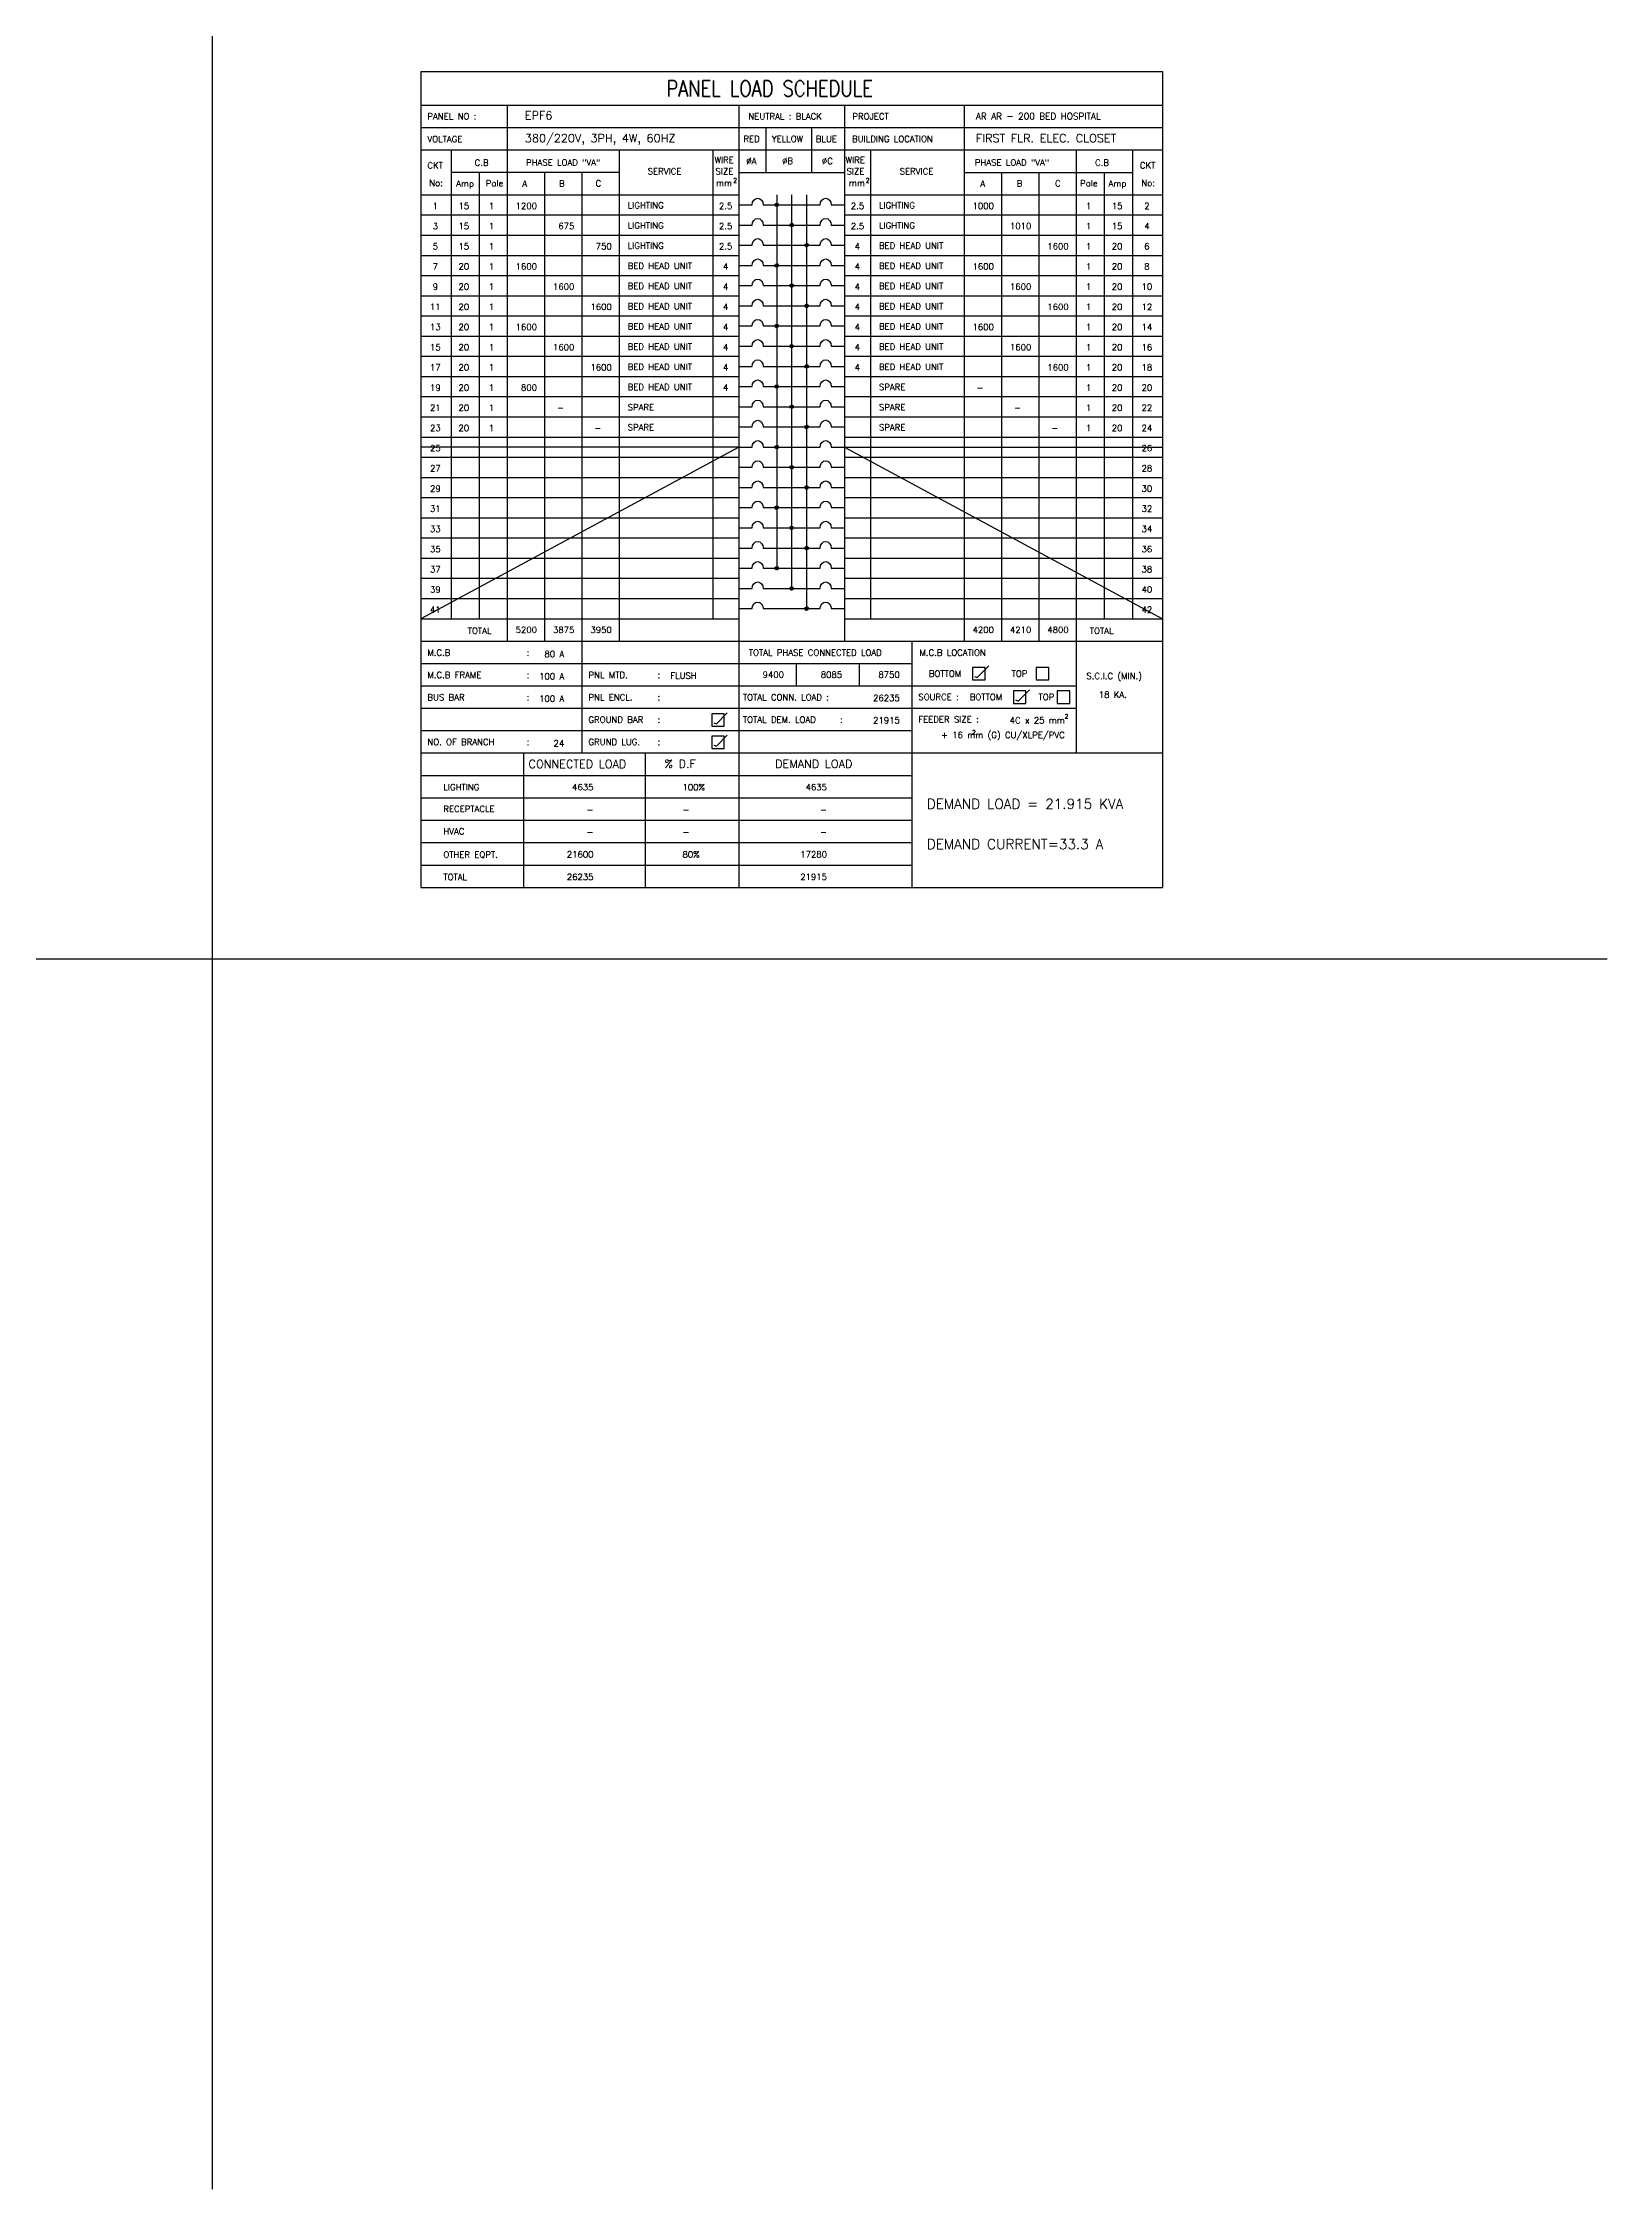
# Model space of a CAD drawing. Extents: x -114332 to -114222, y 51618 to 51715.
# Drawn here: x -114265.5 to -114221.7, y 51618.3 to 51678.5 of the extents above; entities that cross this region are included whole.
import ezdxf
from ezdxf.enums import TextEntityAlignment as Align

# ---------------------------------------------------------------- set-up
doc = ezdxf.new("R2010")
doc.units = 0
doc.header["$MEASUREMENT"] = 0
for name, color, linetype in [('BORDER', 4, 'CONTINUOUS'), ('E-TXT', 2, 'CONTINUOUS'), ('PANEL', 2, 'CONTINUOUS')]:
    doc.layers.add(name, color=color, linetype=linetype)
doc.styles.add('ROMANS', font='ROMANS.shx', dxfattribs={"height": 0.4})
pattern_1 = [(315, (90787.980909, 53719.278672), (0.00864749998874, 0.00864749998874), [])]
pattern_2 = [(315, (90787.980909, 53717.580531), (0.00864749998874, 0.00864749998874), [])]
pattern_3 = [(315, (90787.980909, 53715.88239), (0.00864749998874, 0.00864749998874), [])]
pattern_4 = [(315, (90787.980909, 53714.184249), (0.00864749998874, 0.00864749998874), [])]
pattern_5 = [(315, (90787.980909, 53712.486107), (0.00864749998874, 0.00864749998874), [])]
pattern_6 = [(315, (90787.980909, 53710.787966), (0.00864749998874, 0.00864749998874), [])]

msp = doc.modelspace()

# ---------------------------------------------------------------- hatches: boundary and pattern name
at = {"layer": 'PANEL', "linetype": 'Continuous'}
h = msp.add_hatch(dxfattribs=at)
h.set_pattern_fill('ANSI31', color=256, scale=0.068485, angle=406.04096, style=0)
h.set_pattern_definition([(91.040959325, (90787.980909, 53719.278672), (-0.00855917542476, -0.00015552164567), [])])
h.paths.add_polyline_path([(-114244.996, 51673.96, 1), (-114244.898, 51673.96, 1)])
h = msp.add_hatch(dxfattribs=at)
h.set_pattern_fill('ANSI31', color=256, scale=0.097835, angle=270, style=0)
h.set_pattern_definition(pattern_1)
h.paths.add_polyline_path([(-114244.576, 51673.394, 1), (-114244.479, 51673.394, 1)])
h = msp.add_hatch(dxfattribs=at)
h.set_pattern_fill('ANSI31', color=256, scale=0.097835, angle=270, style=0)
h.set_pattern_definition(pattern_1)
h.paths.add_polyline_path([(-114244.059, 51672.828, 1), (-114244.157, 51672.828, 1)])
h = msp.add_hatch(dxfattribs=at)
h.set_pattern_fill('ANSI31', color=256, scale=0.097835, angle=270, style=0)
h.set_pattern_definition(pattern_1)
h.paths.add_polyline_path([(-114244.898, 51672.262, 1), (-114244.996, 51672.262, 1)])
h = msp.add_hatch(dxfattribs=at)
h.set_pattern_fill('ANSI31', color=256, scale=0.097835, angle=270, style=0)
h.set_pattern_definition(pattern_1)
h.paths.add_polyline_path([(-114244.479, 51671.696, 1), (-114244.576, 51671.696, 1)])
h = msp.add_hatch(dxfattribs=at)
h.set_pattern_fill('ANSI31', color=256, scale=0.097835, angle=270, style=0)
h.set_pattern_definition(pattern_1)
h.paths.add_polyline_path([(-114244.059, 51671.13, 1), (-114244.157, 51671.13, 1)])
h = msp.add_hatch(dxfattribs=at)
h.set_pattern_fill('ANSI31', color=256, scale=0.097835, angle=270, style=0)
h.set_pattern_definition(pattern_2)
h.paths.add_polyline_path([(-114244.898, 51670.564, 1), (-114244.996, 51670.564, 1)])
h = msp.add_hatch(dxfattribs=at)
h.set_pattern_fill('ANSI31', color=256, scale=0.097835, angle=270, style=0)
h.set_pattern_definition(pattern_2)
h.paths.add_polyline_path([(-114244.479, 51669.998, 1), (-114244.576, 51669.998, 1)])
h = msp.add_hatch(dxfattribs=at)
h.set_pattern_fill('ANSI31', color=256, scale=0.097835, angle=270, style=0)
h.set_pattern_definition(pattern_2)
h.paths.add_polyline_path([(-114244.059, 51669.432, 1), (-114244.157, 51669.432, 1)])
h = msp.add_hatch(dxfattribs=at)
h.set_pattern_fill('ANSI31', color=256, scale=0.097835, angle=270, style=0)
h.set_pattern_definition(pattern_3)
h.paths.add_polyline_path([(-114244.898, 51668.866, 1), (-114244.996, 51668.866, 1)])
h = msp.add_hatch(dxfattribs=at)
h.set_pattern_fill('ANSI31', color=256, scale=0.097835, angle=270, style=0)
h.set_pattern_definition(pattern_3)
h.paths.add_polyline_path([(-114244.479, 51668.3, 1), (-114244.576, 51668.3, 1)])
h = msp.add_hatch(dxfattribs=at)
h.set_pattern_fill('ANSI31', color=256, scale=0.097835, angle=270, style=0)
h.set_pattern_definition(pattern_3)
h.paths.add_polyline_path([(-114244.059, 51667.734, 1), (-114244.157, 51667.734, 1)])
h = msp.add_hatch(dxfattribs=at)
h.set_pattern_fill('ANSI31', color=256, scale=0.097835, angle=270, style=0)
h.set_pattern_definition(pattern_4)
h.paths.add_polyline_path([(-114244.898, 51667.168, 1), (-114244.996, 51667.168, 1)])
h = msp.add_hatch(dxfattribs=at)
h.set_pattern_fill('ANSI31', color=256, scale=0.097835, angle=270, style=0)
h.set_pattern_definition(pattern_4)
h.paths.add_polyline_path([(-114244.479, 51666.602, 1), (-114244.576, 51666.602, 1)])
h = msp.add_hatch(dxfattribs=at)
h.set_pattern_fill('ANSI31', color=256, scale=0.097835, angle=270, style=0)
h.set_pattern_definition(pattern_4)
h.paths.add_polyline_path([(-114244.059, 51666.036, 1), (-114244.157, 51666.036, 1)])
h = msp.add_hatch(dxfattribs=at)
h.set_pattern_fill('ANSI31', color=256, scale=0.097835, angle=270, style=0)
h.set_pattern_definition(pattern_5)
h.paths.add_polyline_path([(-114244.898, 51665.47, 1), (-114244.996, 51665.47, 1)])
h = msp.add_hatch(dxfattribs=at)
h.set_pattern_fill('ANSI31', color=256, scale=0.097835, angle=270, style=0)
h.set_pattern_definition(pattern_5)
h.paths.add_polyline_path([(-114244.479, 51664.904, 1), (-114244.576, 51664.904, 1)])
h = msp.add_hatch(dxfattribs=at)
h.set_pattern_fill('ANSI31', color=256, scale=0.097835, angle=270, style=0)
h.set_pattern_definition(pattern_5)
h.paths.add_polyline_path([(-114244.059, 51664.338, 1), (-114244.157, 51664.338, 1)])
h = msp.add_hatch(dxfattribs=at)
h.set_pattern_fill('ANSI31', color=256, scale=0.097835, angle=270, style=0)
h.set_pattern_definition(pattern_6)
h.paths.add_polyline_path([(-114244.898, 51663.772, 1), (-114244.996, 51663.772, 1)])
h = msp.add_hatch(dxfattribs=at)
h.set_pattern_fill('ANSI31', color=256, scale=0.097835, angle=270, style=0)
h.set_pattern_definition(pattern_6)
h.paths.add_polyline_path([(-114244.479, 51663.205, 1), (-114244.576, 51663.205, 1)])
h = msp.add_hatch(dxfattribs=at)
h.set_pattern_fill('ANSI31', color=256, scale=0.097835, angle=270, style=0)
h.set_pattern_definition(pattern_6)
h.paths.add_polyline_path([(-114244.059, 51662.639, 1), (-114244.157, 51662.639, 1)])

# ---------------------------------------------------------------- linework, layer by layer
at = {"layer": 'BORDER', "color": 1}
for p, q in [((-114260.769, 51714.948), (-114260.769, 51618.324)), ((-114331.947, 51652.819), (-114221.674, 51652.819))]:
    msp.add_line(p, q, dxfattribs=at)
at = {"layer": 'PANEL', "color": 6}
for p, q in [((-114254.923, 51677.703), (-114254.923, 51654.819)), ((-114254.923, 51677.703), (-114234.133, 51677.703)), ((-114234.133, 51677.703), (-114234.133, 51654.819)), ((-114254.923, 51654.819), (-114234.133, 51654.819))]:
    msp.add_line(p, q, dxfattribs=at)
at = {"layer": 'PANEL', "color": 2}
for p, q in [((-114254.923, 51676.759), (-114234.133, 51676.759)), ((-114246.013, 51676.759), (-114246.013, 51661.723)), ((-114243.043, 51676.759), (-114243.043, 51661.723)), ((-114254.923, 51675.501), (-114234.133, 51675.501)), ((-114246.013, 51674.869), (-114243.043, 51674.869)), ((-114254.923, 51661.723), (-114234.133, 51661.723))]:
    msp.add_line(p, q, dxfattribs=at)
at = {"layer": 'PANEL', "color": 11}
for p, q in [((-114252.503, 51676.759), (-114252.503, 51661.723)), ((-114239.696, 51676.759), (-114239.696, 51661.723)), ((-114254.076, 51675.501), (-114254.076, 51662.356)), ((-114249.359, 51675.501), (-114249.359, 51661.723)), ((-114246.738, 51675.501), (-114246.738, 51662.356)), ((-114242.317, 51675.501), (-114242.317, 51662.356)), ((-114236.552, 51675.501), (-114236.552, 51658.593)), ((-114234.979, 51675.501), (-114234.979, 51662.356)), ((-114249.359, 51674.872), (-114254.076, 51674.872)), ((-114253.29, 51674.872), (-114253.29, 51662.356)), ((-114251.455, 51674.872), (-114251.455, 51661.723)), ((-114250.407, 51674.872), (-114250.407, 51658.593)), ((-114239.696, 51674.872), (-114234.979, 51674.872)), ((-114238.648, 51674.872), (-114238.648, 51661.723)), ((-114237.6, 51674.872), (-114237.6, 51661.723)), ((-114235.766, 51674.872), (-114235.766, 51662.356)), ((-114254.923, 51674.243), (-114246.013, 51674.243)), ((-114243.043, 51674.243), (-114234.133, 51674.243)), ((-114254.923, 51673.677), (-114246.013, 51673.677)), ((-114243.043, 51673.677), (-114234.133, 51673.677)), ((-114254.923, 51673.111), (-114246.013, 51673.111)), ((-114243.043, 51673.111), (-114234.133, 51673.111)), ((-114254.923, 51672.545), (-114246.013, 51672.545)), ((-114243.043, 51672.545), (-114234.133, 51672.545)), ((-114254.923, 51671.979), (-114246.013, 51671.979)), ((-114243.043, 51671.979), (-114234.133, 51671.979)), ((-114254.923, 51671.413), (-114246.013, 51671.413)), ((-114243.043, 51671.413), (-114234.133, 51671.413)), ((-114254.923, 51670.847), (-114246.013, 51670.847)), ((-114243.043, 51670.847), (-114234.133, 51670.847)), ((-114254.923, 51670.281), (-114246.013, 51670.281)), ((-114243.043, 51670.281), (-114234.133, 51670.281)), ((-114254.923, 51669.715), (-114246.013, 51669.715)), ((-114243.043, 51669.715), (-114234.133, 51669.715)), ((-114254.923, 51669.149), (-114246.013, 51669.149)), ((-114243.043, 51669.149), (-114234.133, 51669.149)), ((-114254.923, 51668.583), (-114246.013, 51668.583)), ((-114243.043, 51668.583), (-114234.133, 51668.583)), ((-114254.923, 51668.017), (-114246.013, 51668.017)), ((-114243.043, 51668.017), (-114234.133, 51668.017)), ((-114254.923, 51667.451), (-114246.013, 51667.451)), ((-114243.043, 51667.451), (-114234.133, 51667.451)), ((-114254.923, 51666.885), (-114246.013, 51666.885)), ((-114254.923, 51666.319), (-114246.013, 51666.319)), ((-114243.043, 51666.885), (-114234.133, 51666.885)), ((-114243.043, 51666.319), (-114234.133, 51666.319)), ((-114254.923, 51665.753), (-114246.013, 51665.753)), ((-114243.043, 51665.753), (-114234.133, 51665.753)), ((-114254.923, 51665.187), (-114246.013, 51665.187)), ((-114243.043, 51665.187), (-114234.133, 51665.187)), ((-114254.923, 51664.621), (-114246.013, 51664.621)), ((-114243.043, 51664.621), (-114234.133, 51664.621)), ((-114254.923, 51664.055), (-114246.013, 51664.055)), ((-114243.043, 51664.055), (-114234.133, 51664.055)), ((-114254.923, 51663.489), (-114246.013, 51663.489)), ((-114243.043, 51663.489), (-114234.133, 51663.489)), ((-114254.923, 51662.922), (-114246.013, 51662.922)), ((-114243.043, 51662.922), (-114234.133, 51662.922)), ((-114254.923, 51662.356), (-114246.013, 51662.356)), ((-114243.043, 51662.356), (-114234.133, 51662.356)), ((-114246.013, 51661.723), (-114246.013, 51654.819)), ((-114241.161, 51661.723), (-114241.161, 51658.593)), ((-114254.923, 51661.097), (-114241.161, 51661.097)), ((-114244.406, 51661.097), (-114244.406, 51660.471)), ((-114242.636, 51661.097), (-114242.636, 51660.471)), ((-114254.923, 51660.471), (-114236.552, 51660.471)), ((-114254.923, 51659.845), (-114236.552, 51659.845)), ((-114254.923, 51659.219), (-114241.161, 51659.219)), ((-114254.923, 51658.593), (-114234.133, 51658.593)), ((-114252.041, 51658.593), (-114252.041, 51654.819)), ((-114248.633, 51658.593), (-114248.633, 51654.819)), ((-114241.161, 51658.593), (-114241.161, 51654.819)), ((-114254.923, 51657.964), (-114241.161, 51657.964)), ((-114254.923, 51657.335), (-114241.161, 51657.335)), ((-114254.923, 51656.706), (-114241.161, 51656.706)), ((-114254.923, 51656.077), (-114241.161, 51656.077)), ((-114254.923, 51655.448), (-114241.161, 51655.448))]:
    msp.add_line(p, q, dxfattribs=at)
at = {"layer": 'PANEL'}
for p, q in [((-114254.923, 51676.133), (-114234.133, 51676.133)), ((-114245.242, 51674.869), (-114245.242, 51676.133)), ((-114243.967, 51674.869), (-114243.967, 51676.133)), ((-114244.947, 51674.243), (-114244.947, 51663.772)), ((-114244.528, 51674.243), (-114244.528, 51663.205)), ((-114244.108, 51674.243), (-114244.108, 51662.639)), ((-114246.013, 51673.96), (-114245.634, 51673.96)), ((-114245.326, 51673.96), (-114243.729, 51673.96)), ((-114243.421, 51673.96), (-114243.043, 51673.96)), ((-114246.013, 51673.394), (-114245.634, 51673.394)), ((-114245.326, 51673.394), (-114243.729, 51673.394)), ((-114243.421, 51673.394), (-114243.043, 51673.394)), ((-114246.013, 51672.828), (-114245.634, 51672.828)), ((-114245.326, 51672.828), (-114243.729, 51672.828)), ((-114243.421, 51672.828), (-114243.043, 51672.828)), ((-114246.013, 51672.262), (-114245.634, 51672.262)), ((-114245.326, 51672.262), (-114243.729, 51672.262)), ((-114243.421, 51672.262), (-114243.043, 51672.262)), ((-114246.013, 51671.696), (-114245.634, 51671.696)), ((-114246.013, 51671.13), (-114245.634, 51671.13)), ((-114245.326, 51671.696), (-114243.729, 51671.696)), ((-114245.326, 51671.13), (-114243.729, 51671.13)), ((-114243.421, 51671.696), (-114243.043, 51671.696)), ((-114243.421, 51671.13), (-114243.043, 51671.13)), ((-114246.013, 51670.564), (-114245.634, 51670.564)), ((-114245.326, 51670.564), (-114243.729, 51670.564)), ((-114243.421, 51670.564), (-114243.043, 51670.564)), ((-114246.013, 51669.998), (-114245.634, 51669.998)), ((-114245.326, 51669.998), (-114243.729, 51669.998)), ((-114243.421, 51669.998), (-114243.043, 51669.998)), ((-114246.013, 51669.432), (-114245.634, 51669.432)), ((-114245.326, 51669.432), (-114243.729, 51669.432)), ((-114243.421, 51669.432), (-114243.043, 51669.432)), ((-114246.013, 51668.866), (-114245.634, 51668.866)), ((-114245.326, 51668.866), (-114243.729, 51668.866)), ((-114243.421, 51668.866), (-114243.043, 51668.866)), ((-114246.013, 51668.3), (-114245.634, 51668.3)), ((-114245.326, 51668.3), (-114243.729, 51668.3)), ((-114243.421, 51668.3), (-114243.043, 51668.3)), ((-114246.013, 51667.734), (-114245.634, 51667.734)), ((-114245.326, 51667.734), (-114243.729, 51667.734)), ((-114243.421, 51667.734), (-114243.043, 51667.734)), ((-114246.013, 51667.168), (-114245.634, 51667.168)), ((-114245.326, 51667.168), (-114243.729, 51667.168)), ((-114243.421, 51667.168), (-114243.043, 51667.168)), ((-114246.013, 51666.602), (-114245.634, 51666.602)), ((-114245.326, 51666.602), (-114243.729, 51666.602)), ((-114243.421, 51666.602), (-114243.043, 51666.602)), ((-114246.013, 51666.036), (-114245.634, 51666.036)), ((-114245.326, 51666.036), (-114243.729, 51666.036)), ((-114243.421, 51666.036), (-114243.043, 51666.036)), ((-114246.013, 51665.47), (-114245.634, 51665.47)), ((-114245.326, 51665.47), (-114243.729, 51665.47)), ((-114243.421, 51665.47), (-114243.043, 51665.47)), ((-114246.013, 51664.904), (-114245.634, 51664.904)), ((-114245.326, 51664.904), (-114243.729, 51664.904)), ((-114243.421, 51664.904), (-114243.043, 51664.904)), ((-114246.013, 51664.338), (-114245.634, 51664.338)), ((-114245.326, 51664.338), (-114243.729, 51664.338)), ((-114243.421, 51664.338), (-114243.043, 51664.338)), ((-114246.013, 51663.772), (-114245.634, 51663.772)), ((-114245.326, 51663.772), (-114243.729, 51663.772)), ((-114243.421, 51663.772), (-114243.043, 51663.772)), ((-114246.013, 51663.205), (-114245.634, 51663.205)), ((-114245.326, 51663.205), (-114243.729, 51663.205)), ((-114243.421, 51663.205), (-114243.043, 51663.205)), ((-114246.013, 51662.639), (-114245.634, 51662.639)), ((-114245.326, 51662.639), (-114243.729, 51662.639)), ((-114243.421, 51662.639), (-114243.043, 51662.639)), ((-114239.325, 51660.704), (-114239.006, 51661.036)), ((-114239.4, 51660.734), (-114239.325, 51660.704)), ((-114238.177, 51660.048), (-114237.858, 51660.361)), ((-114246.637, 51659.408), (-114246.339, 51659.72)), ((-114238.253, 51660.079), (-114238.177, 51660.048)), ((-114246.713, 51659.438), (-114246.637, 51659.408)), ((-114246.637, 51658.78), (-114246.339, 51659.093)), ((-114246.713, 51658.811), (-114246.637, 51658.78))]:
    msp.add_line(p, q, dxfattribs=at)
at = {"layer": 'PANEL', "color": 7}
for p, q in [((-114246.013, 51667.168), (-114254.923, 51667.168)), ((-114246.013, 51667.168), (-114254.923, 51662.356)), ((-114243.043, 51667.168), (-114234.133, 51667.168)), ((-114243.043, 51667.168), (-114234.133, 51662.356))]:
    msp.add_line(p, q, dxfattribs=at)
at = {"layer": 'PANEL', "color": 11}
for points in [[(-114239.108, 51660.987), (-114239.457, 51660.987), (-114239.457, 51660.638), (-114239.108, 51660.638)], [(-114237.324, 51660.987), (-114237.673, 51660.987), (-114237.673, 51660.638), (-114237.324, 51660.638)], [(-114237.961, 51660.332), (-114238.31, 51660.332), (-114238.31, 51659.982), (-114237.961, 51659.982)], [(-114236.734, 51660.332), (-114237.083, 51660.332), (-114237.083, 51659.982), (-114236.734, 51659.982)], [(-114246.421, 51659.691), (-114246.77, 51659.691), (-114246.77, 51659.342), (-114246.421, 51659.342)], [(-114246.421, 51659.064), (-114246.77, 51659.064), (-114246.77, 51658.714), (-114246.421, 51658.714)]]:
    msp.add_lwpolyline(points, close=True, dxfattribs=at)
at = {"layer": 'PANEL'}
for centre in [(-114244.947, 51673.96), (-114244.528, 51673.394), (-114244.108, 51672.828), (-114244.947, 51672.262), (-114244.528, 51671.696), (-114244.108, 51671.13), (-114244.947, 51670.564), (-114244.528, 51669.998), (-114244.108, 51669.432), (-114244.947, 51668.866), (-114244.528, 51668.3), (-114244.108, 51667.734), (-114244.947, 51667.168), (-114244.528, 51666.602), (-114244.108, 51666.036), (-114244.947, 51665.47), (-114244.528, 51664.904), (-114244.108, 51664.338), (-114244.947, 51663.772), (-114244.528, 51663.205), (-114244.108, 51662.639)]:
    msp.add_circle(centre, 0.0489, dxfattribs=at)
at = {"layer": 'PANEL', "extrusion": (0, 0, -1)}
for centre in [(-114245.48, 51673.96), (-114243.575, 51673.96), (-114245.48, 51673.394), (-114243.575, 51673.394), (-114245.48, 51672.828), (-114243.575, 51672.828), (-114245.48, 51672.262), (-114243.575, 51672.262), (-114245.48, 51671.696), (-114243.575, 51671.696), (-114245.48, 51671.13), (-114243.575, 51671.13), (-114245.48, 51670.564), (-114243.575, 51670.564), (-114245.48, 51669.998), (-114243.575, 51669.998), (-114245.48, 51669.432), (-114243.575, 51669.432), (-114245.48, 51668.866), (-114243.575, 51668.866), (-114245.48, 51668.3), (-114243.575, 51668.3), (-114245.48, 51667.734), (-114243.575, 51667.734), (-114245.48, 51667.168), (-114243.575, 51667.168), (-114245.48, 51666.602), (-114243.575, 51666.602), (-114245.48, 51666.036), (-114243.575, 51666.036), (-114245.48, 51665.47), (-114245.48, 51664.904), (-114243.575, 51665.47), (-114243.575, 51664.904), (-114245.48, 51664.338), (-114243.575, 51664.338), (-114245.48, 51663.772), (-114243.575, 51663.772), (-114245.48, 51663.205), (-114243.575, 51663.205), (-114245.48, 51662.639), (-114243.575, 51662.639)]:
    msp.add_ellipse(centre, major_axis=(0, 0.185), ratio=0.833333, start_param=-1.570796, end_param=1.570796, dxfattribs=at)

# ---------------------------------------------------------------- texts
at = {"layer": 'E-TXT', "style": 'ROMANS'}
for s, height, p in [('EPF6', 0.2306, (-114252.005, 51676.355)), ('AR AR - 200 BED HOSPITAL', 0.18169, (-114239.364, 51676.356)), ('380/220V, 3PH, 4W, 60HZ', 0.23061, (-114252.005, 51675.714)), ('FIRST FLR. ELEC. CLOSET', 0.23061, (-114239.364, 51675.714)), ('15', 0.1747, (-114253.867, 51673.844)), ('15', 0.1747, (-114235.557, 51673.844)), ('15', 0.1747, (-114253.867, 51673.278)), ('15', 0.1747, (-114235.557, 51673.278)), ('20', 0.1747, (-114253.867, 51672.146)), ('15', 0.1747, (-114253.867, 51672.712)), ('20', 0.1747, (-114235.557, 51672.712)), ('20', 0.1747, (-114235.557, 51672.146)), ('20', 0.1747, (-114253.867, 51671.58)), ('20', 0.1747, (-114235.557, 51671.58)), ('20', 0.1747, (-114253.867, 51671.014)), ('20', 0.1747, (-114235.557, 51671.014)), ('20', 0.1747, (-114253.867, 51670.448)), ('20', 0.1747, (-114235.557, 51670.448)), ('20', 0.1747, (-114253.867, 51669.882)), ('20', 0.1747, (-114235.557, 51669.882)), ('20', 0.1747, (-114253.867, 51669.315)), ('20', 0.1747, (-114235.557, 51669.315)), ('20', 0.1747, (-114253.867, 51668.749)), ('20', 0.1747, (-114235.557, 51668.749)), ('20', 0.1747, (-114253.867, 51668.183)), ('20', 0.1747, (-114235.557, 51668.183)), ('20', 0.1747, (-114253.867, 51667.617)), ('20', 0.1747, (-114235.557, 51667.617))]:
    msp.add_text(s, height=height, dxfattribs=at).set_placement(p)
for s, height, p in [('1', 0.175, (-114252.942, 51673.93)), ('2.5', 0.1747, (-114246.379, 51673.93)), ('2.5', 0.1747, (-114242.683, 51673.93)), ('1', 0.175, (-114236.204, 51673.93)), ('1', 0.175, (-114252.942, 51673.364)), ('2.5', 0.1747, (-114246.379, 51673.364)), ('2.5', 0.1747, (-114242.683, 51673.364)), ('1', 0.175, (-114236.204, 51673.364)), ('1', 0.175, (-114252.942, 51672.798)), ('1', 0.175, (-114252.942, 51672.232)), ('2.5', 0.1747, (-114246.379, 51672.798)), ('4', 0.175, (-114246.379, 51672.232)), ('4', 0.175, (-114242.683, 51672.798)), ('4', 0.175, (-114242.683, 51672.798)), ('4', 0.175, (-114242.683, 51672.232)), ('4', 0.175, (-114242.683, 51672.232)), ('1', 0.175, (-114236.204, 51672.798)), ('1', 0.175, (-114236.204, 51672.232)), ('1', 0.175, (-114252.942, 51671.666)), ('4', 0.175, (-114246.379, 51671.666)), ('4', 0.175, (-114242.683, 51671.666)), ('4', 0.175, (-114242.683, 51671.666)), ('1', 0.175, (-114236.204, 51671.666)), ('1', 0.175, (-114252.942, 51671.1)), ('4', 0.175, (-114246.379, 51671.1)), ('4', 0.175, (-114242.683, 51671.1)), ('4', 0.175, (-114242.683, 51671.1)), ('1', 0.175, (-114236.204, 51671.1)), ('1', 0.175, (-114252.942, 51670.534)), ('4', 0.175, (-114246.379, 51670.534)), ('4', 0.175, (-114242.683, 51670.534)), ('1', 0.175, (-114236.204, 51670.534)), ('1', 0.175, (-114252.942, 51669.968)), ('4', 0.175, (-114246.379, 51669.968)), ('4', 0.175, (-114246.379, 51669.968)), ('4', 0.175, (-114242.683, 51669.968)), ('4', 0.175, (-114242.683, 51669.968)), ('1', 0.175, (-114236.204, 51669.968)), ('1', 0.175, (-114252.942, 51669.402)), ('4', 0.175, (-114246.379, 51669.402)), ('4', 0.175, (-114242.683, 51669.402)), ('1', 0.175, (-114236.204, 51669.402)), ('1', 0.175, (-114252.942, 51668.836)), ('4', 0.175, (-114246.379, 51668.836)), ('1', 0.175, (-114236.204, 51668.836)), ('1', 0.175, (-114252.942, 51668.27)), ('1', 0.175, (-114236.204, 51668.27)), ('1', 0.175, (-114252.942, 51667.704)), ('1', 0.175, (-114236.204, 51667.704))]:
    msp.add_text(s, height=height, dxfattribs=at).set_placement(p, align=Align.MIDDLE)
for s, height, p in [('1200', 0.1747, (-114251.666, 51673.844)), ('1000', 0.1747, (-114238.859, 51673.844)), ('675', 0.1747, (-114250.618, 51673.278)), ('1010', 0.1747, (-114237.811, 51673.278)), ('1600', 0.1747, (-114251.666, 51672.146)), ('750', 0.1747, (-114249.57, 51672.712)), ('1600', 0.1747, (-114238.859, 51672.146)), ('1600', 0.1747, (-114236.763, 51672.712)), ('1600', 0.1747, (-114250.618, 51671.58)), ('1600', 0.1747, (-114237.811, 51671.58)), ('1600', 0.1747, (-114249.57, 51671.014)), ('1600', 0.1747, (-114236.763, 51671.014)), ('1600', 0.1747, (-114251.666, 51670.448)), ('1600', 0.1747, (-114238.859, 51670.448)), ('1600', 0.1747, (-114250.618, 51669.882)), ('1600', 0.1747, (-114237.811, 51669.882)), ('1600', 0.1747, (-114249.57, 51669.315)), ('1600', 0.1747, (-114236.763, 51669.315)), ('800', 0.1747, (-114251.666, 51668.749)), ('-', 0.175, (-114239.151, 51668.749)), ('-', 0.175, (-114250.91, 51668.183)), ('-', 0.175, (-114238.103, 51668.183)), ('-', 0.175, (-114249.862, 51667.617)), ('-', 0.175, (-114237.055, 51667.617)), ('5200', 0.1747, (-114251.666, 51661.957)), ('3875', 0.1747, (-114250.618, 51661.957)), ('3950', 0.1747, (-114249.57, 51661.957)), ('4200', 0.1747, (-114238.859, 51661.957)), ('4210', 0.1747, (-114237.811, 51661.957)), ('4800', 0.1747, (-114236.763, 51661.957)), ('80 A', 0.1747, (-114250.903, 51661.28)), ('100 A', 0.1747, (-114250.903, 51660.654)), ('FLUSH', 0.1747, (-114247.189, 51660.671)), ('9400', 0.1747, (-114244.743, 51660.698)), ('8085', 0.1747, (-114243.114, 51660.698)), ('8750', 0.1747, (-114241.498, 51660.698)), ('100 A', 0.1747, (-114250.903, 51660.028)), ('26235', 0.1747, (-114241.498, 51660.045)), ('2', 0.122, (-114236.772, 51659.558)), ('21915', 0.1747, (-114241.498, 51659.419)), ('+ 16 mm (G) CU/XLPE/PVC', 0.17471, (-114236.873, 51659.009)), ('2', 0.122, (-114239.368, 51659.106)), ('4C x 25 mm', 0.1747, (-114236.873, 51659.419)), ('24', 0.1747, (-114250.903, 51658.775)), ('4635', 0.1747, (-114250.081, 51657.545)), ('4635', 0.1747, (-114243.538, 51657.545)), ('-', 0.175, (-114250.081, 51656.917)), ('-', 0.175, (-114243.538, 51656.917)), ('-', 0.175, (-114250.081, 51656.288)), ('-', 0.175, (-114243.538, 51656.288)), ('21600', 0.1747, (-114250.081, 51655.659)), ('17280', 0.1747, (-114243.538, 51655.659)), ('26235', 0.1747, (-114250.081, 51655.03)), ('21915', 0.1747, (-114243.538, 51655.03))]:
    msp.add_text(s, height=height, dxfattribs=at).set_placement(p, align=Align.RIGHT)
at = {"layer": 'PANEL', "color": 6, "style": 'ROMANS', "width": 0.833333}
msp.add_text('PANEL LOAD SCHEDULE', height=0.44026, dxfattribs=at).set_placement((-114248.037, 51677.003))
at = {"layer": 'PANEL', "style": 'ROMANS'}
for s, height, p in [('PANEL NO :', 0.1747, (-114254.737, 51676.355)), ('NEUTRAL : BLACK', 0.17471, (-114245.741, 51676.355)), ('PROJECT', 0.1747, (-114242.825, 51676.355)), ('VOLTAGE', 0.1747, (-114254.737, 51675.716)), ('RED', 0.1747, (-114245.878, 51675.722)), ('YELLOW', 0.1747, (-114245.084, 51675.722)), ('BLUE', 0.1747, (-114243.851, 51675.722)), ('BUILDING LOCATION', 0.17471, (-114242.834, 51675.722)), ('CKT', 0.1747, (-114254.737, 51674.98)), ('C.B', 0.1747, (-114253.413, 51675.056)), ('PHASE LOAD "VA"', 0.17471, (-114251.973, 51675.061)), ('SERVICE', 0.1747, (-114248.561, 51674.816)), ('WIRE', 0.1747, (-114246.689, 51675.131)), ('SIZE', 0.1747, (-114246.664, 51674.81)), ('%%CA', 0.1747, (-114245.797, 51675.103)), ('%%CB', 0.1747, (-114244.797, 51675.103)), ('%%CC', 0.1747, (-114243.681, 51675.103)), ('WIRE', 0.1747, (-114243.015, 51675.131)), ('SIZE', 0.1747, (-114242.99, 51674.81)), ('SERVICE', 0.1747, (-114241.5, 51674.816)), ('PHASE LOAD "VA"', 0.17471, (-114239.394, 51675.061)), ('C.B', 0.1747, (-114236.024, 51675.056)), ('CKT', 0.1747, (-114234.767, 51674.98)), ('No:', 0.1747, (-114254.686, 51674.488)), ('Amp', 0.1747, (-114253.932, 51674.473)), ('Pole', 0.1747, (-114253.102, 51674.48)), ('A', 0.175, (-114252.076, 51674.464)), ('B', 0.175, (-114251.051, 51674.472)), ('C', 0.175, (-114250.024, 51674.474)), ('mm', 0.1747, (-114246.648, 51674.489)), ('mm', 0.1747, (-114242.923, 51674.489)), ('A', 0.175, (-114239.24, 51674.464)), ('B', 0.175, (-114238.222, 51674.472)), ('C', 0.175, (-114237.144, 51674.474)), ('Pole', 0.1747, (-114236.444, 51674.48)), ('Amp', 0.1747, (-114235.647, 51674.473)), ('No:', 0.1747, (-114234.727, 51674.488)), ('LIGHTING', 0.1747, (-114249.124, 51673.86)), ('LIGHTING', 0.1747, (-114242.082, 51673.86)), ('LIGHTING', 0.1747, (-114249.124, 51673.294)), ('LIGHTING', 0.1747, (-114242.082, 51673.294)), ('LIGHTING', 0.1747, (-114249.124, 51672.728)), ('BED HEAD UNIT', 0.17471, (-114249.124, 51672.162)), ('BED HEAD UNIT', 0.17471, (-114242.082, 51672.728)), ('BED HEAD UNIT', 0.17471, (-114242.082, 51672.162)), ('BED HEAD UNIT', 0.17471, (-114249.124, 51671.596)), ('BED HEAD UNIT', 0.17471, (-114242.082, 51671.596)), ('BED HEAD UNIT', 0.17471, (-114249.124, 51671.03)), ('BED HEAD UNIT', 0.17471, (-114242.082, 51671.03)), ('BED HEAD UNIT', 0.17471, (-114249.124, 51670.463)), ('BED HEAD UNIT', 0.17471, (-114242.082, 51670.463)), ('BED HEAD UNIT', 0.17471, (-114249.124, 51669.897)), ('BED HEAD UNIT', 0.17471, (-114242.082, 51669.897)), ('BED HEAD UNIT', 0.17471, (-114249.124, 51669.331)), ('BED HEAD UNIT', 0.17471, (-114242.082, 51669.331)), ('BED HEAD UNIT', 0.17471, (-114249.124, 51668.765)), ('SPARE', 0.1747, (-114242.082, 51668.765)), ('SPARE', 0.1747, (-114249.124, 51668.199)), ('SPARE', 0.1747, (-114242.082, 51668.199)), ('SPARE', 0.1747, (-114249.124, 51667.633)), ('SPARE', 0.1747, (-114242.082, 51667.633)), ('TOTAL', 0.1747, (-114253.608, 51661.93)), ('TOTAL', 0.1747, (-114236.171, 51661.93)), ('M.C.B', 0.1747, (-114254.737, 51661.319)), ('TOTAL PHASE CONNECTED LOAD', 0.17471, (-114245.731, 51661.319)), ('M.C.B LOCATION', 0.17471, (-114240.945, 51661.319)), (':', 0.175, (-114251.956, 51661.319)), ('BOTTOM', 0.1747, (-114240.682, 51660.729)), ('TOP', 0.1747, (-114238.363, 51660.729)), ('M.C.B FRAME', 0.17471, (-114254.737, 51660.693)), (':', 0.175, (-114251.956, 51660.693)), ('PNL MTD.', 0.1747, (-114250.222, 51660.693)), (':', 0.175, (-114248.288, 51660.693)), ('S.C.I.C (MIN.)', 0.17471, (-114236.267, 51660.663)), ('18 KA.', 0.1747, (-114235.92, 51660.139)), ('BUS BAR', 0.1747, (-114254.737, 51660.067)), (':', 0.175, (-114251.956, 51660.067)), ('PNL ENCL.', 0.1747, (-114250.222, 51660.067)), (':', 0.175, (-114248.288, 51660.067)), ('TOTAL CONN. LOAD :', 0.17471, (-114245.895, 51660.067)), ('SOURCE :', 0.1747, (-114240.977, 51660.074)), ('BOTTOM', 0.1747, (-114239.535, 51660.074)), ('TOP', 0.1747, (-114237.609, 51660.074)), ('GROUND BAR', 0.1747, (-114250.222, 51659.44)), (':', 0.175, (-114248.288, 51659.44)), ('TOTAL DEM. LOAD ', 0.17471, (-114245.895, 51659.44)), (':', 0.175, (-114243.174, 51659.44)), ('FEEDER SIZE :', 0.17471, (-114240.977, 51659.448)), ('NO. OF BRANCH', 0.17471, (-114254.737, 51658.814)), (':', 0.175, (-114251.956, 51658.814)), ('GRUND LUG.', 0.1747, (-114250.222, 51658.814)), (':', 0.175, (-114248.288, 51658.814)), ('CONNECTED LOAD', 0.23061, (-114251.902, 51658.167)), ('% D.F', 0.2306, (-114248.091, 51658.173)), ('DEMAND LOAD', 0.23061, (-114244.99, 51658.173)), ('LIGHTING', 0.1747, (-114254.291, 51657.544)), ('100%', 0.1747, (-114247.588, 51657.544)), ('DEMAND LOAD = 21.915 KVA', 0.27953, (-114240.741, 51657.024)), ('RECEPTACLE', 0.1747, (-114254.291, 51656.937)), ('-', 0.175, (-114247.588, 51656.915)), ('HVAC', 0.1747, (-114254.291, 51656.307)), ('-', 0.175, (-114247.588, 51656.286)), ('DEMAND CURRENT=33.3 A', 0.27953, (-114240.741, 51655.896)), ('OTHER EQPT.', 0.17471, (-114254.291, 51655.655)), ('80%', 0.1747, (-114247.588, 51655.658)), ('TOTAL', 0.1747, (-114254.291, 51655.026))]:
    msp.add_text(s, height=height, dxfattribs=at).set_placement(p)
at = {"layer": 'PANEL', "style": 'ROMANS', "width": 0.833333}
for p in [(-114246.16, 51674.579), (-114242.447, 51674.579)]:
    msp.add_text('2', height=0.132, dxfattribs=at).set_placement(p)
at = {"layer": 'PANEL', "style": 'ROMANS'}
for s, height, p in [('1', 0.175, (-114254.515, 51673.93)), ('2', 0.175, (-114234.571, 51673.93)), ('3', 0.175, (-114254.515, 51673.364)), ('4', 0.175, (-114234.571, 51673.364)), ('5', 0.175, (-114254.515, 51672.798)), ('7', 0.175, (-114254.515, 51672.232)), ('8', 0.175, (-114234.571, 51672.232)), ('6', 0.175, (-114234.571, 51672.798)), ('9', 0.175, (-114254.515, 51671.666)), ('10', 0.1747, (-114234.571, 51671.666)), ('11', 0.1747, (-114254.515, 51671.1)), ('12', 0.1747, (-114234.571, 51671.1)), ('13', 0.1747, (-114254.515, 51670.534)), ('14', 0.1747, (-114234.571, 51670.534)), ('15', 0.1747, (-114254.515, 51669.968)), ('16', 0.1747, (-114234.571, 51669.968)), ('17', 0.1747, (-114254.515, 51669.402)), ('18', 0.1747, (-114234.571, 51669.402)), ('19', 0.1747, (-114254.515, 51668.836)), ('20', 0.1747, (-114234.571, 51668.836)), ('21', 0.1747, (-114254.515, 51668.27)), ('22', 0.1747, (-114234.571, 51668.27)), ('23', 0.1747, (-114254.515, 51667.704)), ('24', 0.1747, (-114234.571, 51667.704)), ('25', 0.1747, (-114254.515, 51667.138)), ('26', 0.1747, (-114234.571, 51667.138)), ('27', 0.1747, (-114254.515, 51666.572)), ('28', 0.1747, (-114234.571, 51666.572)), ('29', 0.1747, (-114254.515, 51666.005)), ('30', 0.1747, (-114234.571, 51666.005)), ('31', 0.1747, (-114254.515, 51665.439)), ('32', 0.1747, (-114234.571, 51665.439)), ('33', 0.1747, (-114254.515, 51664.873)), ('34', 0.1747, (-114234.571, 51664.873)), ('35', 0.1747, (-114254.515, 51664.307)), ('36', 0.1747, (-114234.571, 51664.307)), ('37', 0.1747, (-114254.515, 51663.741)), ('38', 0.1747, (-114234.571, 51663.741)), ('39', 0.1747, (-114254.515, 51663.175)), ('41', 0.1747, (-114254.515, 51662.609)), ('40', 0.1747, (-114234.571, 51663.175)), ('42', 0.1747, (-114234.571, 51662.609))]:
    msp.add_text(s, height=height, dxfattribs=at).set_placement(p, align=Align.MIDDLE)

doc.saveas('drawing.dxf')
